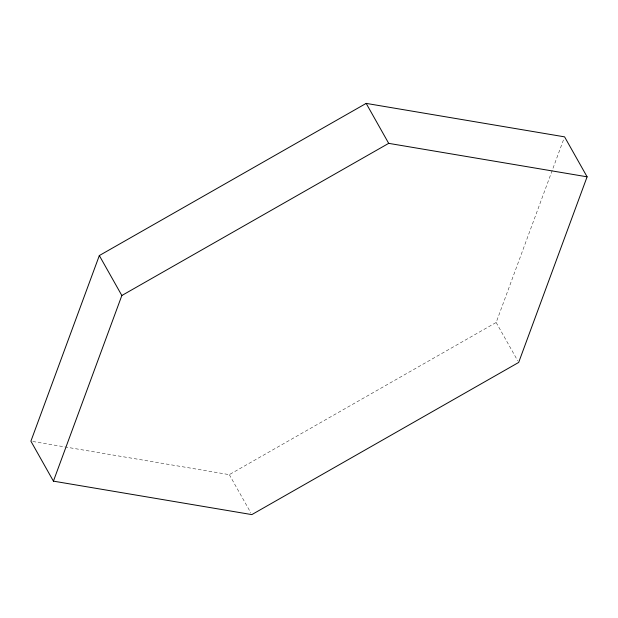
<?xml version="1.0" encoding="UTF-8"?>
<svg xmlns="http://www.w3.org/2000/svg" width="618" height="618" viewBox="0 0 618 618"><rect width="100%" height="100%" fill="white"/><g stroke="black" fill="none" stroke-linecap="round" stroke-linejoin="round"><path stroke-width="0.46" stroke-dasharray="3.09 2.32" d="M32.8 441.499L229.309 474.647L496.154 322.488L563.917 138.671M496.154 322.488L517.73 360.781M229.309 474.647L250.885 512.94"/><path stroke-width="0.93" d="M99.328 255.558L30.9 441.182L53.418 481.144L251.827 514.609L518.672 362.442L587.1 176.818L564.582 136.856L366.173 103.391L99.328 255.558L121.846 295.512L53.418 481.144M121.846 295.512L388.691 143.353L587.1 176.818M366.173 103.391L388.691 143.353"/></g></svg>
